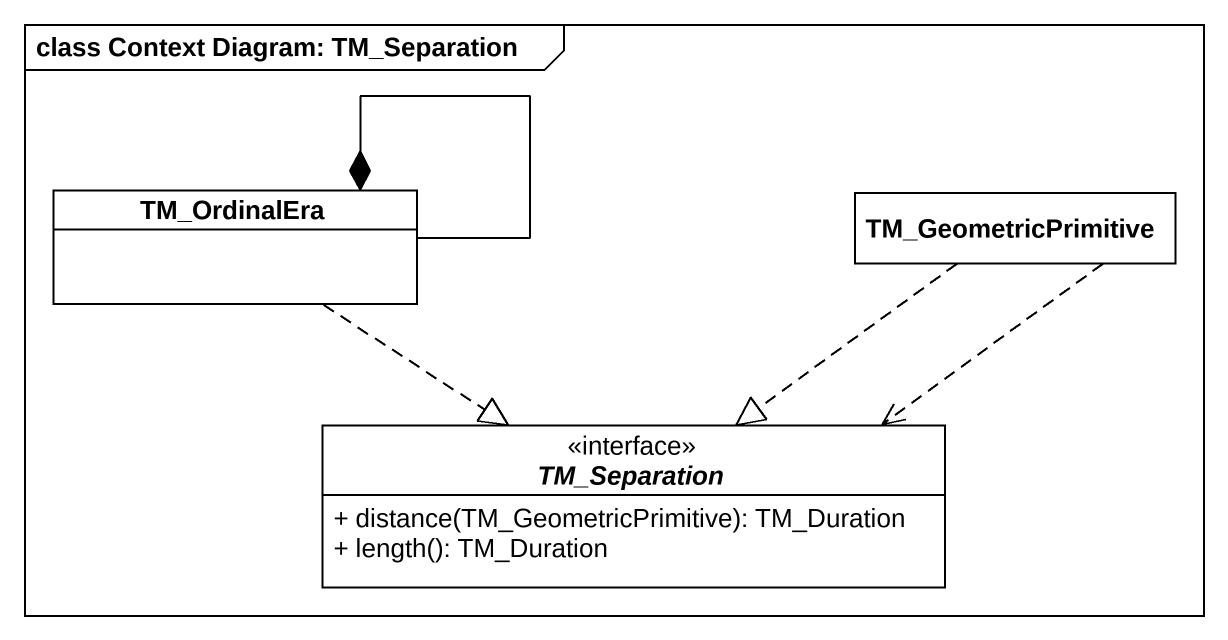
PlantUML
@startuml
mainframe class Context Diagram: TM_Separation
hide circle
hide empty members
skinparam classAttributeIconSize 0
class TM_OrdinalEra
class TM_GeometricPrimitive
interface TM_Separation <<interface>> {
  + distance(TM_GeometricPrimitive): TM_Duration
  + length(): TM_Duration
}
TM_OrdinalEra --* TM_OrdinalEra
TM_OrdinalEra ..|> TM_Separation
TM_GeometricPrimitive ..> TM_Separation
TM_GeometricPrimitive ..|> TM_Separation
@enduml
